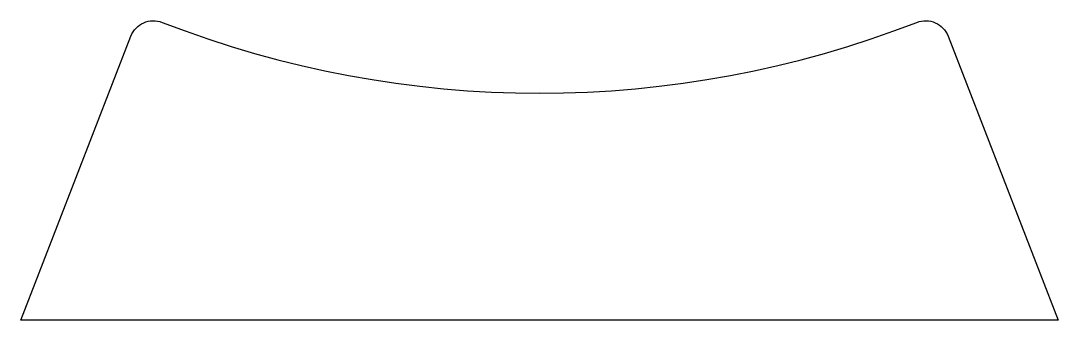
# Model space of a CAD drawing. Extents: x 172.8 to 194.3, y 229.5 to 235.7.
import ezdxf

# ---------------------------------------------------------------- set-up
doc = ezdxf.new("R2010")
doc.units = 0
doc.layers.add('ANA', color=220, linetype='CONTINUOUS')

msp = doc.modelspace()

# ---------------------------------------------------------------- linework, layer by layer
at = {"layer": 'ANA', "color": 7}
msp.add_lwpolyline([(172.778, 229.474), (175.062, 235.355, -0.414292), (175.709, 235.64, 0.1875), (191.347, 235.64, -0.414292), (191.994, 235.355), (194.278, 229.474)], format="xyb", close=True, dxfattribs=at)

doc.saveas('drawing.dxf')
